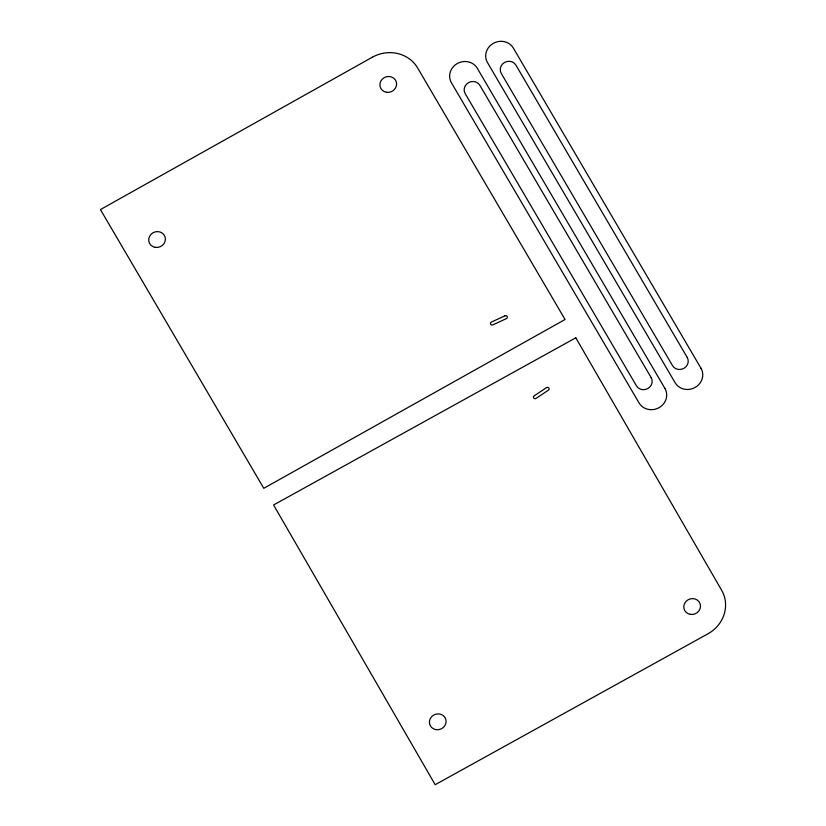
<?xml version="1.0" encoding="UTF-8"?>
<svg xmlns="http://www.w3.org/2000/svg" width="826" height="826" viewBox="0 0 826 826"><rect width="100%" height="100%" fill="white"/><g stroke="black" fill="none" stroke-linecap="round" stroke-linejoin="round"><path stroke-width="1.24" d="M546.575 387.611L534.174 395.84A1.683 1.569 -21.7 0 0 533.741 398.06A1.683 1.569 -21.7 0 0 536.064 398.369L548.33 390.244A1.683 1.569 -21.7 0 0 548.877 388.034A1.683 1.569 -21.7 0 0 546.575 387.611M372.309 57.231L100.431 209.577L263.793 488.311L565.056 319.497L417.636 67.959A33.732 31.471 -21.7 0 0 372.309 57.231M575.805 337.803L273.582 504.985L435.188 784.7L707.913 633.831A33.732 31.471 -21.7 0 0 721.635 590.229L575.805 337.803M504.944 315.831L491.542 321.995A1.683 1.569 -21.7 0 0 490.613 324.102A1.683 1.569 -21.7 0 0 492.792 324.876L506.359 318.64A1.683 1.569 -21.7 0 0 507.164 316.492A1.683 1.569 -21.7 0 0 504.944 315.831M700.995 368.262L513.318 48.042A14.847 13.846 -21.7 0 0 493.37 43.324A14.847 13.846 -21.7 0 0 487.454 62.528L675.131 382.758A14.847 13.846 -21.7 0 0 695.079 387.477A14.847 13.846 -21.7 0 0 700.995 368.262M687.232 357.441L515.909 65.12A8.436 7.868 -21.7 0 0 504.572 62.435A8.436 7.868 -21.7 0 0 501.217 73.349L672.54 365.681A8.436 7.868 -21.7 0 0 683.876 368.365A8.436 7.868 -21.7 0 0 687.232 357.441M664.94 388.468L477.263 68.238A14.847 13.846 -21.7 0 0 457.315 63.519A14.847 13.846 -21.7 0 0 451.399 82.734L639.076 402.964A14.847 13.846 -21.7 0 0 659.014 407.683A14.847 13.846 -21.7 0 0 664.94 388.468M651.177 377.647L479.854 85.315A8.436 7.868 -21.7 0 0 468.518 82.641A8.436 7.868 -21.7 0 0 465.152 93.555L636.485 385.887A8.436 7.868 -21.7 0 0 647.811 388.561A8.436 7.868 -21.7 0 0 651.177 377.647M435.86 729.626A8.436 7.868 -21.7 0 0 445.751 719.136A8.436 7.868 -21.7 0 0 431.657 716.658A8.436 7.868 -21.7 0 0 435.86 729.626M690.257 614.358A8.436 7.868 -21.7 0 0 700.149 603.868A8.436 7.868 -21.7 0 0 686.045 601.39A8.436 7.868 -21.7 0 0 690.257 614.358M155.185 247.356A8.436 7.868 -21.7 0 0 165.014 236.814A8.436 7.868 -21.7 0 0 150.9 234.419A8.436 7.868 -21.7 0 0 155.185 247.356M386.392 92.254A8.436 7.868 -21.7 0 0 396.232 81.712A8.436 7.868 -21.7 0 0 382.108 79.317A8.436 7.868 -21.7 0 0 386.392 92.254"/></g></svg>
